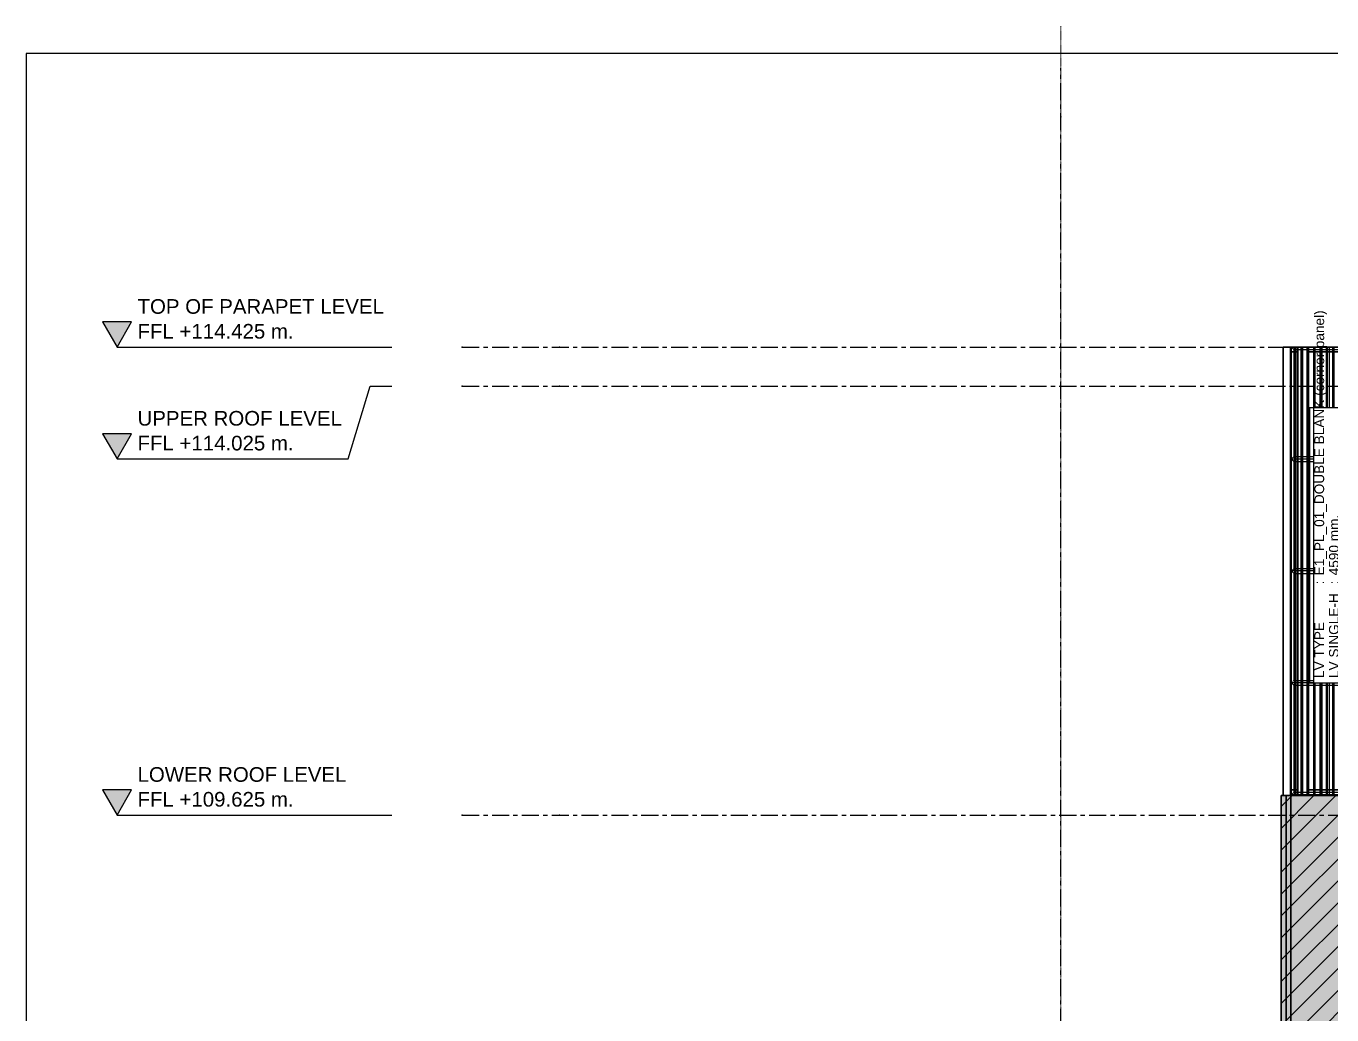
# Model space of a CAD drawing. Header units: millimetres. Extents: x -1379 to 1385823, y -4884429 to 548763.
# Drawn here: x 593796 to 607190, y -2337400 to -2327259 of the extents above; entities that cross this region are included whole.
import ezdxf
from ezdxf.enums import TextEntityAlignment as Align

# ---------------------------------------------------------------- set-up
doc = ezdxf.new("R2010")
doc.units = ezdxf.units.MM
doc.set_wipeout_variables(frame=1)
for name, pattern in [('CENTER', [50.8, 31.75, -6.35, 6.35, -6.35]), ('DPA_Grid _ Level 100', [10, 5.5, -1.6, 1.3, -1.6]), ('TA_GL_000.70000', [1.925, 0.7, -0.175, 0.175, -0.175, 0.7]), ('TA_HL_001.00000', [6.5, 3.55, -2.95])]:
    doc.linetypes.add(name, pattern=pattern)
for name, color, linetype in [('000 - 0_SYM_DWG_GRID-BUBBLE_MAIN_COLOR_6', 7, 'Continuous'), ('000 - 0_SYM_DWG_GRIDLINE_MAIN_COLOR_251', 7, 'Continuous'), ('000 - 0_SYM_DWG_LEVEL_MAIN_COLOR_2', 7, 'Continuous'), ('000 - 0_SYM_DWG_LEVEL_TEXT', 7, 'Continuous'), ('000 - 0_SYM_DWG_SLOPE-SYM_TEXT_COLOR_3', 7, 'Continuous'), ('000 - CONCRETE_COL_HATCH_', 7, 'Continuous'), ('000 - EXISTING_PRECAST_MAIN_COLOR_3', 7, 'Continuous'), ('000 - GRID', 7, 'CENTER'), ('010 - ASPG_EXTR_MAIN_COLOR_2', 7, 'Continuous'), ('010 - ASPG_EXTR_WIPEOUT_', 7, 'Continuous'), ('010 - ASPG_FRAMING_MAIN_COLOR_1', 7, 'Continuous'), ('010 - ASPG_FRAMING_SUB_COLOR_2', 7, 'Continuous')]:
    doc.layers.add(name, color=color, linetype=linetype)
for name, color, linetype, plot in [('000 - CONCRETE_EX_LOUVERS_DEF_SUB', 7, 'Continuous', False), ('000 - ESTIMATE_ASPG_MAIN_COLOR_6', 7, 'Continuous', False), ('000 - ESTIMATE_ASPG_TEXT_COLOR_1', 7, 'Continuous', False), ('000 - ESTIMATE_ASPG_WIPEOUT_', 7, 'Continuous', False)]:
    doc.layers.add(name, color=color, linetype=linetype, plot=plot)
doc.layers.add('A-GLAZ-CURT', color=7, linetype='Continuous', lineweight=35)
doc.layers.add('S-GRID', color=7, linetype='Continuous', lineweight=9)
doc.styles.add('_Arial', font='arial.ttf')
doc.styles.add('ARIAL', font='arial.ttf')
doc.styles.add('Arial_1', font='arial.ttf', dxfattribs={"height": 125})
doc.styles.add('TA', font='', dxfattribs={"height": 4.5})
doc.styles.get('TA').set_extended_font_data('Cordia New')

# ---------------------------------------------------------------- blocks, each defined once
blk = doc.blocks.new('DPA_CP_Entrance Louver Grill Vertical Z - Louver Grill Vertical Z-5244519-IV01 - ELEVATION 1')
at = {"layer": '000 - CONCRETE_EX_LOUVERS_DEF_SUB', "color": 7}
for p, q in [((-297000, 114425), (-296950, 114425)), ((-296950, 114425), (-297000, 114425)), ((-297000, 114425), (-297000, 109825)), ((-297000, 109825), (-297000, 114425)), ((-296950, 114425), (-297000, 114425)), ((-297000, 114425), (-296952, 114425)), ((-297000, 109825), (-297000, 114425)), ((-297000, 109825), (-297000, 114425)), ((-297000, 114375), (-297000, 114425)), ((-297000, 114425), (-297000, 114375)), ((-297000, 114425), (-295720, 114425)), ((-297000, 114425), (-295720, 114425)), ((-296952, 114425), (-296950, 114425)), ((-296952, 109825), (-296952, 114425)), ((-296952, 109825), (-296952, 114425)), ((-296950, 114425), (-296950, 109825)), ((-296950, 109825), (-296950, 114425)), ((-295770, 114425), (-295720, 114425)), ((-295720, 114425), (-295770, 114425)), ((-295770, 114425), (-295768, 114425)), ((-295720, 114425), (-295770, 114425)), ((-295770, 114425), (-295770, 109825)), ((-295770, 109825), (-295770, 114425)), ((-295768, 114425), (-295720, 114425)), ((-295768, 114425), (-295768, 109825)), ((-295768, 114425), (-295768, 109825)), ((-295720, 109825), (-295720, 114425)), ((-295720, 109825), (-295720, 114425)), ((-295720, 114425), (-295720, 109825)), ((-295720, 114425), (-295720, 109825)), ((-295720, 114375), (-295720, 114425)), ((-295720, 114425), (-295720, 114375)), ((-296950, 109885), (-296950, 114375)), ((-296950, 109885), (-296950, 114375)), ((-295770, 114375), (-296950, 114375)), ((-296950, 114375), (-295770, 114375)), ((-295770, 114375), (-296950, 114375)), ((-296950, 114375), (-295770, 114375)), ((-296950, 109885), (-296950, 114375)), ((-296950, 109885), (-296950, 114375)), ((-295770, 114375), (-295770, 109885)), ((-295770, 109885), (-295770, 114375)), ((-295770, 114375), (-295770, 109885)), ((-295770, 109885), (-295770, 114375)), ((-297000, 109825), (-297000, 109885)), ((-297000, 109885), (-297000, 109825)), ((-296950, 109885), (-295770, 109885)), ((-296950, 109885), (-295770, 109885)), ((-295770, 109885), (-296950, 109885)), ((-296950, 109885), (-295770, 109885)), ((-295720, 109825), (-295720, 109885)), ((-295720, 109885), (-295720, 109825)), ((-297000, 109825), (-296950, 109825)), ((-296950, 109825), (-297000, 109825)), ((-296952, 109825), (-297000, 109825)), ((-297000, 109825), (-296950, 109825)), ((-295720, 109825), (-297000, 109825)), ((-297000, 109825), (-295720, 109825)), ((-296950, 109825), (-296952, 109825)), ((-295770, 109825), (-295720, 109825)), ((-295720, 109825), (-295770, 109825)), ((-295770, 109825), (-295720, 109825)), ((-295768, 109825), (-295770, 109825)), ((-295720, 109825), (-295768, 109825))]:
    blk.add_line(p, q, dxfattribs=at)
blk = doc.blocks.new('GM_Louver Grill Vertical Z1 - Z Profile-4595833-IV01 - ELEVATION 1')
at = {"layer": '000 - CONCRETE_EX_LOUVERS_DEF_SUB', "color": 7, "lineweight": 9}
blk.add_line((-295895, 109825), (-295895, 114425), dxfattribs=at)
blk = doc.blocks.new('DPA_CP_Entrance Louver Grill Vertical Z - Louver Grill Vertical Z-V6-IV01 - ELEVATION 1')
at = {"layer": '000 - CONCRETE_EX_LOUVERS_DEF_SUB', "color": 7}
for p, q in [((-297125, 114425), (-297200, 114425)), ((-297200, 114425), (-297127, 114425)), ((-297200, 114425), (-297200, 109825)), ((-297200, 114425), (-297200, 109825)), ((-297127, 114425), (-297125, 114425)), ((-297125, 114425), (-297125, 109825)), ((-297125, 109825), (-297125, 114425)), ((-297050, 114425), (-297125, 114425)), ((-297125, 114425), (-297125, 114375)), ((-297050, 114425), (-297000, 114425)), ((-297000, 114425), (-297050, 114425)), ((-297050, 114425), (-297050, 109825)), ((-297050, 109825), (-297050, 114425)), ((-297050, 114375), (-297050, 114425)), ((-297000, 109825), (-297000, 114425)), ((-297000, 109825), (-297000, 114425)), ((-297125, 114375), (-297050, 114375)), ((-297050, 109885), (-297125, 109885)), ((-297125, 109885), (-297125, 109825)), ((-297050, 109825), (-297050, 109885)), ((-297127, 109825), (-297200, 109825)), ((-297200, 109825), (-297125, 109825)), ((-297125, 109825), (-297127, 109825)), ((-297125, 109825), (-297050, 109825)), ((-297050, 109825), (-297000, 109825)), ((-297000, 109825), (-297050, 109825))]:
    blk.add_line(p, q, dxfattribs=at)
blk = doc.blocks.new('GM_Louver Grill Vertical Z1 - Z Profile-V7-IV01 - ELEVATION 1')
at = {"layer": '000 - CONCRETE_EX_LOUVERS_DEF_SUB', "color": 7, "lineweight": 9}
for p, q in [((-297198, 114425), (-297200, 114425)), ((-297200, 114425), (-297127, 114425)), ((-297200, 109825), (-297200, 114425)), ((-297200, 109825), (-297200, 114425)), ((-297200, 109825), (-297200, 114425)), ((-297125, 114425), (-297198, 114425)), ((-297127, 114425), (-297125, 114425)), ((-297125, 114425), (-297125, 109825)), ((-297125, 109825), (-297125, 114425)), ((-297127, 109825), (-297200, 109825)), ((-297200, 109825), (-297198, 109825)), ((-297198, 109825), (-297125, 109825)), ((-297125, 109825), (-297127, 109825))]:
    blk.add_line(p, q, dxfattribs=at)
blk = doc.blocks.new('DPA_CP_Entrance Louver Grill Vertical Z - Louver Grill Vertical Z-V8-IV01 - ELEVATION 1')
at = {"layer": '000 - CONCRETE_EX_LOUVERS_DEF_SUB', "color": 7}
for p, q in [((-297125, 114425), (-297200, 114425)), ((-297200, 114425), (-297127, 114425)), ((-297200, 114425), (-297200, 109825)), ((-297200, 114425), (-297200, 109825)), ((-297127, 114425), (-297200, 114425)), ((-297200, 114425), (-297125, 114425)), ((-297200, 109825), (-297200, 114425)), ((-297200, 109825), (-297200, 114425)), ((-297127, 114425), (-297125, 114425)), ((-297125, 114425), (-297127, 114425)), ((-297125, 114425), (-297125, 109825)), ((-297125, 109825), (-297125, 114425)), ((-297125, 114425), (-297125, 109825)), ((-297125, 109825), (-297125, 114425)), ((-297050, 114425), (-297125, 114425)), ((-297125, 114425), (-297125, 114375)), ((-297125, 114375), (-297125, 114425)), ((-297125, 114425), (-297050, 114425)), ((-297050, 114425), (-297000, 114425)), ((-297000, 114425), (-297050, 114425)), ((-297050, 114425), (-297000, 114425)), ((-297000, 114425), (-297050, 114425)), ((-297050, 114425), (-297050, 109825)), ((-297050, 109825), (-297050, 114425)), ((-297050, 114425), (-297050, 109825)), ((-297050, 109825), (-297050, 114425)), ((-297050, 114375), (-297050, 114425)), ((-297050, 114425), (-297050, 114375)), ((-297000, 109825), (-297000, 114425)), ((-297000, 109825), (-297000, 114425)), ((-297000, 109825), (-297000, 114425)), ((-297000, 109825), (-297000, 114425)), ((-297125, 114375), (-297050, 114375)), ((-297050, 114375), (-297125, 114375)), ((-297050, 109885), (-297125, 109885)), ((-297125, 109885), (-297125, 109825)), ((-297125, 109825), (-297125, 109885)), ((-297125, 109885), (-297050, 109885)), ((-297050, 109825), (-297050, 109885)), ((-297050, 109885), (-297050, 109825)), ((-297127, 109825), (-297200, 109825)), ((-297200, 109825), (-297125, 109825)), ((-297125, 109825), (-297200, 109825)), ((-297200, 109825), (-297127, 109825)), ((-297125, 109825), (-297127, 109825)), ((-297127, 109825), (-297125, 109825)), ((-297125, 109825), (-297050, 109825)), ((-297050, 109825), (-297125, 109825)), ((-297050, 109825), (-297000, 109825)), ((-297000, 109825), (-297050, 109825)), ((-297050, 109825), (-297000, 109825)), ((-297000, 109825), (-297050, 109825))]:
    blk.add_line(p, q, dxfattribs=at)
blk = doc.blocks.new('DPA_CP_Entrance Louver Grill Vertical Z - Louver Grill Vertical Z-5246638-IV01 - ELEVATION 1')
at = {"layer": '000 - CONCRETE_EX_LOUVERS_DEF_SUB', "color": 7}
for p, q in [((-297125, 114425), (-297200, 114425)), ((-297200, 114425), (-297127, 114425)), ((-297200, 114425), (-297200, 109825)), ((-297200, 114425), (-297200, 109825)), ((-297127, 114425), (-297200, 114425)), ((-297200, 114425), (-297125, 114425)), ((-297200, 109825), (-297200, 114425)), ((-297200, 109825), (-297200, 114425)), ((-297127, 114425), (-297125, 114425)), ((-297127, 114425), (-297127, 109825)), ((-297127, 114425), (-297127, 109825)), ((-297125, 114425), (-297127, 114425)), ((-297125, 114425), (-297125, 109825)), ((-297125, 109825), (-297125, 114425)), ((-297125, 114425), (-297125, 109825)), ((-297125, 109825), (-297125, 114425)), ((-297050, 114425), (-297125, 114425)), ((-297125, 114425), (-297125, 114375)), ((-297125, 114375), (-297125, 114425)), ((-297125, 114425), (-297050, 114425)), ((-297050, 114425), (-297000, 114425)), ((-297000, 114425), (-297050, 114425)), ((-297050, 114425), (-297000, 114425)), ((-297000, 114425), (-297050, 114425)), ((-297050, 114425), (-297050, 109825)), ((-297050, 109825), (-297050, 114425)), ((-297050, 114425), (-297050, 109825)), ((-297050, 109825), (-297050, 114425)), ((-297050, 114375), (-297050, 114425)), ((-297050, 114425), (-297050, 114375)), ((-297000, 109825), (-297000, 114425)), ((-297000, 109825), (-297000, 114425)), ((-297000, 109825), (-297000, 114425)), ((-297000, 109825), (-297000, 114425)), ((-297125, 114375), (-297050, 114375)), ((-297050, 114375), (-297125, 114375)), ((-297050, 109885), (-297125, 109885)), ((-297125, 109885), (-297125, 109825)), ((-297125, 109825), (-297125, 109885)), ((-297125, 109885), (-297050, 109885)), ((-297050, 109825), (-297050, 109885)), ((-297050, 109885), (-297050, 109825)), ((-297127, 109825), (-297200, 109825)), ((-297200, 109825), (-297125, 109825)), ((-297125, 109825), (-297200, 109825)), ((-297200, 109825), (-297127, 109825)), ((-297125, 109825), (-297127, 109825)), ((-297127, 109825), (-297125, 109825)), ((-297125, 109825), (-297050, 109825)), ((-297050, 109825), (-297125, 109825)), ((-297050, 109825), (-297000, 109825)), ((-297000, 109825), (-297050, 109825)), ((-297050, 109825), (-297000, 109825)), ((-297000, 109825), (-297050, 109825))]:
    blk.add_line(p, q, dxfattribs=at)
blk = doc.blocks.new('GM_Louver Grill Vertical Z1 - Z Profile-V11-IV01 - ELEVATION 1')
at = {"layer": '000 - CONCRETE_EX_LOUVERS_DEF_SUB', "color": 7, "lineweight": 9}
for p, q in [((-297198, 114425), (-297200, 114425)), ((-297200, 114425), (-297127, 114425)), ((-297200, 109825), (-297200, 114425)), ((-297200, 109825), (-297200, 114425)), ((-297200, 109825), (-297200, 114425)), ((-297125, 114425), (-297198, 114425)), ((-297127, 114425), (-297125, 114425)), ((-297127, 114425), (-297127, 109825)), ((-297127, 109825), (-297127, 114425)), ((-297125, 114425), (-297125, 109825)), ((-297125, 109825), (-297125, 114425)), ((-297127, 109825), (-297200, 109825)), ((-297200, 109825), (-297198, 109825)), ((-297198, 109825), (-297125, 109825)), ((-297125, 109825), (-297127, 109825))]:
    blk.add_line(p, q, dxfattribs=at)
blk = doc.blocks.new('DPA_Curved type A 1 - Curved Type A-5844855-IV01 - ELEVATION 1')
at = {"layer": 'A-GLAZ-CURT', "color": 7}
for p, q in [((-297170, 109825), (-297220, 109825)), ((-297220, 109825), (-297220, 109825)), ((-297220, 109825), (-297170, 109825)), ((-297220, 106775), (-297220, 109825)), ((-297220, 106775), (-297220, 109825)), ((-297170, 109825), (-297020, 109825)), ((-297020, 109825), (-297170, 109825)), ((-297170, 106775), (-297220, 106775)), ((-297220, 106775), (-297220, 106775)), ((-297220, 106775), (-297170, 106775)), ((-297170, 106775), (-297020, 106775)), ((-297020, 106775), (-297170, 106775))]:
    blk.add_line(p, q, dxfattribs=at)
blk = doc.blocks.new('DPA_Curved type C_Left 1 - Curved Type C_Left-5844856-IV01 - ELEVATION 1')
at = {"layer": 'A-GLAZ-CURT', "color": 7}
for p, q in [((-297170, 109825), (-297220, 109825)), ((-297220, 109825), (-297220, 109825)), ((-297220, 109825), (-297220, 109825)), ((-297220, 109825), (-297170, 109825)), ((-297220, 109825), (-297220, 106775)), ((-297220, 106775), (-297220, 109825)), ((-297220, 106775), (-297220, 109825)), ((-297020, 109825), (-297170, 109825)), ((-297170, 109825), (-297020, 109825)), ((-297170, 106775), (-297220, 106775)), ((-297220, 106775), (-297220, 106775)), ((-297220, 106775), (-297220, 106775)), ((-297220, 106775), (-297170, 106775)), ((-297020, 106775), (-297170, 106775)), ((-297170, 106775), (-297020, 106775))]:
    blk.add_line(p, q, dxfattribs=at)
blk = doc.blocks.new('DPA_Curved type B 1 - Curved Type B-5844854-IV01 - ELEVATION 1')
at = {"layer": 'A-GLAZ-CURT', "color": 7}
for p, q in [((-297170, 109825), (-297220, 109825)), ((-297220, 109825), (-297220, 109825)), ((-297220, 109825), (-297220, 109825)), ((-297220, 109825), (-297170, 109825)), ((-297220, 106775), (-297220, 109825)), ((-297220, 106775), (-297220, 109825)), ((-297220, 106775), (-297220, 109825)), ((-297020, 109825), (-297170, 109825)), ((-297170, 109825), (-297020, 109825)), ((-297170, 106775), (-297220, 106775)), ((-297220, 106775), (-297220, 106775)), ((-297220, 106775), (-297220, 106775)), ((-297220, 106775), (-297170, 106775)), ((-297020, 106775), (-297170, 106775)), ((-297170, 106775), (-297020, 106775))]:
    blk.add_line(p, q, dxfattribs=at)
blk = doc.blocks.new('DPA_Curved type A 1 - Curved Type A-V13-IV01 - ELEVATION 1')
at = {"layer": 'A-GLAZ-CURT', "color": 7}
for p, q in [((-297188, 109825), (-297220, 109825)), ((-297220, 109825), (-297170, 109825)), ((-297220, 106775), (-297220, 109825)), ((-297170, 109825), (-297020, 109825)), ((-297170, 106775), (-297220, 106775)), ((-297220, 106775), (-297188, 106775)), ((-297020, 106775), (-297170, 106775))]:
    blk.add_line(p, q, dxfattribs=at)
blk = doc.blocks.new('DPA_Curved type B 1 - Curved Type B-5845332-IV01 - ELEVATION 1')
at = {"layer": 'A-GLAZ-CURT', "color": 7}
for p, q in [((-297170, 109825), (-297220, 109825)), ((-297220, 109825), (-297166, 109825)), ((-297166, 109825), (-297220, 109825)), ((-297220, 109825), (-297170, 109825)), ((-297220, 106775), (-297220, 109825)), ((-297220, 106775), (-297220, 109825)), ((-297157, 109825), (-297206, 109825)), ((-297206, 109825), (-297157, 109825)), ((-297020, 109825), (-297170, 109825)), ((-297170, 109825), (-297020, 109825)), ((-297170, 106775), (-297170, 109825)), ((-297170, 106775), (-297170, 109825)), ((-297165, 109825), (-297157, 109825)), ((-297157, 109825), (-297165, 109825)), ((-297170, 106775), (-297220, 106775)), ((-297220, 106775), (-297166, 106775)), ((-297166, 106775), (-297220, 106775)), ((-297220, 106775), (-297170, 106775)), ((-297157, 106775), (-297206, 106775)), ((-297206, 106775), (-297157, 106775)), ((-297020, 106775), (-297170, 106775)), ((-297170, 106775), (-297020, 106775)), ((-297165, 106775), (-297157, 106775)), ((-297157, 106775), (-297165, 106775))]:
    blk.add_line(p, q, dxfattribs=at)
blk = doc.blocks.new('DPA_Curved type A 1 - Curved Type A-5847730-IV01 - ELEVATION 1')
at = {"layer": 'A-GLAZ-CURT', "color": 7}
for p, q in [((-295720, 109825), (-297170, 109825)), ((-297170, 109825), (-297120, 109825)), ((-297170, 106775), (-297170, 109825)), ((-297170, 106775), (-297170, 109825)), ((-297120, 109825), (-295770, 109825)), ((-297120, 106775), (-297120, 109825)), ((-297120, 106775), (-297120, 109825)), ((-295770, 109825), (-295720, 109825)), ((-295770, 106775), (-295770, 109825)), ((-295770, 106775), (-295770, 109825)), ((-295720, 109825), (-295720, 106775)), ((-295720, 106775), (-295720, 109825)), ((-297120, 106775), (-297170, 106775)), ((-297170, 106775), (-295720, 106775)), ((-295770, 106775), (-297120, 106775)), ((-295720, 106775), (-295770, 106775))]:
    blk.add_line(p, q, dxfattribs=at)
blk = doc.blocks.new('C-1-IV01_REV00_20260605-15350_ELEVATION_1_EX')
at = {"layer": '000 - CONCRETE_EX_LOUVERS_DEF_SUB', "color": 7, "lineweight": 9}
for p, q in [((-16445, 113925), (-16445, 114225)), ((-16445, 113725), (-16445, 113925)), ((-16445, 109825), (-16445, 109925)), ((-16445, 109925), (-16445, 109825))]:
    blk.add_line(p, q, dxfattribs=at)
at = {"layer": 'S-GRID', "color": 7, "linetype": 'DPA_Grid _ Level 100'}
blk.add_line((-18925, 99611), (-18925, 117717), dxfattribs=at)
at = {"layer": '000 - CONCRETE_EX_LOUVERS_DEF_SUB', "color": 7}
for name, p in [('DPA_CP_Entrance Louver Grill Vertical Z - Louver Grill Vertical Z-V6-IV01 - ELEVATION 1', (280555, 0)), ('GM_Louver Grill Vertical Z1 - Z Profile-V7-IV01 - ELEVATION 1', (280555, 0)), ('DPA_CP_Entrance Louver Grill Vertical Z - Louver Grill Vertical Z-V8-IV01 - ELEVATION 1', (280555, 0)), ('DPA_CP_Entrance Louver Grill Vertical Z - Louver Grill Vertical Z-V8-IV01 - ELEVATION 1', (280555, 0)), ('GM_Louver Grill Vertical Z1 - Z Profile-V7-IV01 - ELEVATION 1', (280555, 0)), ('GM_Louver Grill Vertical Z1 - Z Profile-V7-IV01 - ELEVATION 1', (280555, 0)), ('GM_Louver Grill Vertical Z1 - Z Profile-V7-IV01 - ELEVATION 1', (280555, 0)), ('GM_Louver Grill Vertical Z1 - Z Profile-V7-IV01 - ELEVATION 1', (280555, 0)), ('GM_Louver Grill Vertical Z1 - Z Profile-V7-IV01 - ELEVATION 1', (280555, 0)), ('GM_Louver Grill Vertical Z1 - Z Profile-V7-IV01 - ELEVATION 1', (280555, 0)), ('GM_Louver Grill Vertical Z1 - Z Profile-V7-IV01 - ELEVATION 1', (280555, 0)), ('GM_Louver Grill Vertical Z1 - Z Profile-V7-IV01 - ELEVATION 1', (280555, 0)), ('GM_Louver Grill Vertical Z1 - Z Profile-V7-IV01 - ELEVATION 1', (280555, 0)), ('GM_Louver Grill Vertical Z1 - Z Profile-V7-IV01 - ELEVATION 1', (280555, 0)), ('GM_Louver Grill Vertical Z1 - Z Profile-V7-IV01 - ELEVATION 1', (280555, 0)), ('GM_Louver Grill Vertical Z1 - Z Profile-V7-IV01 - ELEVATION 1', (280555, 0)), ('GM_Louver Grill Vertical Z1 - Z Profile-V7-IV01 - ELEVATION 1', (280555, 0)), ('GM_Louver Grill Vertical Z1 - Z Profile-V7-IV01 - ELEVATION 1', (280555, 0)), ('GM_Louver Grill Vertical Z1 - Z Profile-V7-IV01 - ELEVATION 1', (280555, 0)), ('GM_Louver Grill Vertical Z1 - Z Profile-V7-IV01 - ELEVATION 1', (280555, 0)), ('GM_Louver Grill Vertical Z1 - Z Profile-V7-IV01 - ELEVATION 1', (280555, 0)), ('GM_Louver Grill Vertical Z1 - Z Profile-V7-IV01 - ELEVATION 1', (280555, 0)), ('GM_Louver Grill Vertical Z1 - Z Profile-V7-IV01 - ELEVATION 1', (280555, 0)), ('DPA_CP_Entrance Louver Grill Vertical Z - Louver Grill Vertical Z-V8-IV01 - ELEVATION 1', (280555, 0)), ('GM_Louver Grill Vertical Z1 - Z Profile-V7-IV01 - ELEVATION 1', (280555, 0)), ('GM_Louver Grill Vertical Z1 - Z Profile-V7-IV01 - ELEVATION 1', (280555, 0)), ('GM_Louver Grill Vertical Z1 - Z Profile-V7-IV01 - ELEVATION 1', (280555, 0)), ('GM_Louver Grill Vertical Z1 - Z Profile-V7-IV01 - ELEVATION 1', (280555, 0)), ('GM_Louver Grill Vertical Z1 - Z Profile-V7-IV01 - ELEVATION 1', (280555, 0)), ('GM_Louver Grill Vertical Z1 - Z Profile-V7-IV01 - ELEVATION 1', (280555, 0)), ('GM_Louver Grill Vertical Z1 - Z Profile-V7-IV01 - ELEVATION 1', (280555, 0)), ('GM_Louver Grill Vertical Z1 - Z Profile-V7-IV01 - ELEVATION 1', (280555, 0)), ('GM_Louver Grill Vertical Z1 - Z Profile-V7-IV01 - ELEVATION 1', (280555, 0)), ('GM_Louver Grill Vertical Z1 - Z Profile-V7-IV01 - ELEVATION 1', (280555, 0)), ('GM_Louver Grill Vertical Z1 - Z Profile-V7-IV01 - ELEVATION 1', (280555, 0)), ('GM_Louver Grill Vertical Z1 - Z Profile-V7-IV01 - ELEVATION 1', (280555, 0)), ('GM_Louver Grill Vertical Z1 - Z Profile-V7-IV01 - ELEVATION 1', (280555, 0)), ('GM_Louver Grill Vertical Z1 - Z Profile-V7-IV01 - ELEVATION 1', (280555, 0)), ('GM_Louver Grill Vertical Z1 - Z Profile-V7-IV01 - ELEVATION 1', (280555, 0)), ('GM_Louver Grill Vertical Z1 - Z Profile-V7-IV01 - ELEVATION 1', (280555, 0)), ('GM_Louver Grill Vertical Z1 - Z Profile-V7-IV01 - ELEVATION 1', (280555, 0)), ('GM_Louver Grill Vertical Z1 - Z Profile-V7-IV01 - ELEVATION 1', (280555, 0)), ('GM_Louver Grill Vertical Z1 - Z Profile-V7-IV01 - ELEVATION 1', (280555, 0)), ('GM_Louver Grill Vertical Z1 - Z Profile-V7-IV01 - ELEVATION 1', (280555, 0)), ('GM_Louver Grill Vertical Z1 - Z Profile-V7-IV01 - ELEVATION 1', (280555, 0)), ('GM_Louver Grill Vertical Z1 - Z Profile-V7-IV01 - ELEVATION 1', (280555, 0)), ('DPA_CP_Entrance Louver Grill Vertical Z - Louver Grill Vertical Z-V8-IV01 - ELEVATION 1', (280555, 0)), ('GM_Louver Grill Vertical Z1 - Z Profile-V7-IV01 - ELEVATION 1', (280555, 0)), ('GM_Louver Grill Vertical Z1 - Z Profile-V7-IV01 - ELEVATION 1', (280555, 0)), ('GM_Louver Grill Vertical Z1 - Z Profile-V7-IV01 - ELEVATION 1', (280555, 0)), ('GM_Louver Grill Vertical Z1 - Z Profile-V7-IV01 - ELEVATION 1', (280555, 0)), ('GM_Louver Grill Vertical Z1 - Z Profile-V7-IV01 - ELEVATION 1', (280555, 0)), ('GM_Louver Grill Vertical Z1 - Z Profile-V7-IV01 - ELEVATION 1', (280555, 0)), ('GM_Louver Grill Vertical Z1 - Z Profile-V7-IV01 - ELEVATION 1', (280555, 0)), ('GM_Louver Grill Vertical Z1 - Z Profile-V7-IV01 - ELEVATION 1', (280555, 0)), ('GM_Louver Grill Vertical Z1 - Z Profile-V7-IV01 - ELEVATION 1', (280555, 0)), ('GM_Louver Grill Vertical Z1 - Z Profile-V7-IV01 - ELEVATION 1', (280555, 0)), ('GM_Louver Grill Vertical Z1 - Z Profile-V7-IV01 - ELEVATION 1', (280555, 0)), ('GM_Louver Grill Vertical Z1 - Z Profile-V7-IV01 - ELEVATION 1', (280555, 0)), ('GM_Louver Grill Vertical Z1 - Z Profile-V7-IV01 - ELEVATION 1', (280555, 0)), ('GM_Louver Grill Vertical Z1 - Z Profile-V7-IV01 - ELEVATION 1', (280555, 0)), ('GM_Louver Grill Vertical Z1 - Z Profile-V7-IV01 - ELEVATION 1', (280555, 0)), ('GM_Louver Grill Vertical Z1 - Z Profile-V7-IV01 - ELEVATION 1', (280555, 0)), ('GM_Louver Grill Vertical Z1 - Z Profile-V7-IV01 - ELEVATION 1', (280555, 0)), ('GM_Louver Grill Vertical Z1 - Z Profile-V7-IV01 - ELEVATION 1', (280555, 0)), ('GM_Louver Grill Vertical Z1 - Z Profile-V7-IV01 - ELEVATION 1', (280555, 0)), ('GM_Louver Grill Vertical Z1 - Z Profile-V7-IV01 - ELEVATION 1', (280555, 0)), ('GM_Louver Grill Vertical Z1 - Z Profile-V7-IV01 - ELEVATION 1', (280555, 0)), ('GM_Louver Grill Vertical Z1 - Z Profile-V7-IV01 - ELEVATION 1', (280555, 0)), ('GM_Louver Grill Vertical Z1 - Z Profile-V7-IV01 - ELEVATION 1', (280555, 0)), ('GM_Louver Grill Vertical Z1 - Z Profile-V7-IV01 - ELEVATION 1', (280555, 0)), ('GM_Louver Grill Vertical Z1 - Z Profile-V7-IV01 - ELEVATION 1', (280555, 0)), ('GM_Louver Grill Vertical Z1 - Z Profile-V7-IV01 - ELEVATION 1', (280555, 0)), ('GM_Louver Grill Vertical Z1 - Z Profile-V7-IV01 - ELEVATION 1', (280555, 0)), ('GM_Louver Grill Vertical Z1 - Z Profile-V7-IV01 - ELEVATION 1', (280555, 0)), ('GM_Louver Grill Vertical Z1 - Z Profile-V7-IV01 - ELEVATION 1', (280555, 0)), ('GM_Louver Grill Vertical Z1 - Z Profile-V7-IV01 - ELEVATION 1', (280555, 0)), ('GM_Louver Grill Vertical Z1 - Z Profile-V7-IV01 - ELEVATION 1', (280555, 0)), ('GM_Louver Grill Vertical Z1 - Z Profile-V7-IV01 - ELEVATION 1', (280555, 0)), ('GM_Louver Grill Vertical Z1 - Z Profile-V7-IV01 - ELEVATION 1', (280555, 0)), ('GM_Louver Grill Vertical Z1 - Z Profile-V7-IV01 - ELEVATION 1', (280555, 0)), ('GM_Louver Grill Vertical Z1 - Z Profile-V7-IV01 - ELEVATION 1', (280555, 0)), ('GM_Louver Grill Vertical Z1 - Z Profile-V7-IV01 - ELEVATION 1', (280555, 0)), ('GM_Louver Grill Vertical Z1 - Z Profile-V7-IV01 - ELEVATION 1', (280555, 0)), ('GM_Louver Grill Vertical Z1 - Z Profile-V7-IV01 - ELEVATION 1', (280555, 0)), ('DPA_CP_Entrance Louver Grill Vertical Z - Louver Grill Vertical Z-5246638-IV01 - ELEVATION 1', (280555, 0)), ('GM_Louver Grill Vertical Z1 - Z Profile-V11-IV01 - ELEVATION 1', (280555, 0)), ('GM_Louver Grill Vertical Z1 - Z Profile-V11-IV01 - ELEVATION 1', (280555, 0)), ('GM_Louver Grill Vertical Z1 - Z Profile-V11-IV01 - ELEVATION 1', (280555, 0)), ('DPA_CP_Entrance Louver Grill Vertical Z - Louver Grill Vertical Z-5244519-IV01 - ELEVATION 1', (280555, 0)), ('GM_Louver Grill Vertical Z1 - Z Profile-4595833-IV01 - ELEVATION 1', (279500, 0)), ('GM_Louver Grill Vertical Z1 - Z Profile-4595833-IV01 - ELEVATION 1', (279575, 0)), ('GM_Louver Grill Vertical Z1 - Z Profile-4595833-IV01 - ELEVATION 1', (279651, 0)), ('GM_Louver Grill Vertical Z1 - Z Profile-4595833-IV01 - ELEVATION 1', (279726, 0))]:
    blk.add_blockref(name, p, dxfattribs=at)
at = {"layer": 'A-GLAZ-CURT', "color": 7}
for name in ['DPA_Curved type A 1 - Curved Type A-5844855-IV01 - ELEVATION 1', 'DPA_Curved type C_Left 1 - Curved Type C_Left-5844856-IV01 - ELEVATION 1', 'DPA_Curved type B 1 - Curved Type B-5844854-IV01 - ELEVATION 1', 'DPA_Curved type A 1 - Curved Type A-V13-IV01 - ELEVATION 1', 'DPA_Curved type B 1 - Curved Type B-5845332-IV01 - ELEVATION 1', 'DPA_Curved type A 1 - Curved Type A-5847730-IV01 - ELEVATION 1']:
    blk.add_blockref(name, (280555, 0), dxfattribs=at)
blk = doc.blocks.new('*U1750')
at = {"color": 7}
blk.add_wipeout([(50, 0), (1397, 0), (1397, 4590), (50, 4590)], dxfattribs=at).dxf.layer = '010 - ASPG_EXTR_WIPEOUT_'
at = {"layer": '010 - ASPG_EXTR_MAIN_COLOR_2', "color": 7}
for points in [[(179, 0), (189, 0), (189, 4590), (179, 4590)], [(244, 0), (254, 0), (254, 4590), (244, 4590)], [(309, 0), (319, 0), (319, 4590), (309, 4590)], [(374, 0), (384, 0), (384, 4590), (374, 4590)], [(439, 0), (449, 0), (449, 4590), (439, 4590)], [(504, 0), (514, 0), (514, 4590), (504, 4590)], [(569, 0), (579, 0), (579, 4590), (569, 4590)], [(634, 0), (644, 0), (644, 4590), (634, 4590)], [(699, 0), (709, 0), (709, 4590), (699, 4590)], [(764, 0), (774, 0), (774, 4590), (764, 4590)], [(829, 0), (839, 0), (839, 4590), (829, 4590)], [(894, 0), (904, 0), (904, 4590), (894, 4590)], [(959, 0), (969, 0), (969, 4590), (959, 4590)], [(1024, 0), (1034, 0), (1034, 4590), (1024, 4590)], [(1089, 0), (1099, 0), (1099, 4590), (1089, 4590)], [(1154, 0), (1164, 0), (1164, 4590), (1154, 4590)], [(1219, 0), (1229, 0), (1229, 4590), (1219, 4590)], [(1284, 0), (1294, 0), (1294, 4590), (1284, 4590)], [(1349, 0), (1359, 0), (1359, 4590), (1349, 4590)]]:
    blk.add_lwpolyline(points, close=True, dxfattribs=at)
at = {"layer": '010 - ASPG_FRAMING_SUB_COLOR_2', "color": 7}
blk.add_lwpolyline([(50, 0), (1397, 0), (1397, 4590), (50, 4590)], close=True, dxfattribs=at)
at = {"color": 7}
blk.add_wipeout([(-50, 0), (50, 0), (50, 4590), (-50, 4590)], dxfattribs=at).dxf.layer = '010 - ASPG_EXTR_WIPEOUT_'
at = {"layer": '010 - ASPG_EXTR_MAIN_COLOR_2', "color": 7}
for points in [[(49, 0), (59, 0), (59, 4590), (49, 4590)], [(114, 0), (124, 0), (124, 4590), (114, 4590)]]:
    blk.add_lwpolyline(points, close=True, dxfattribs=at)
at = {"layer": '010 - ASPG_FRAMING_MAIN_COLOR_1', "color": 7}
for points in [[(-50, 0), (-40, 0), (-40, 4590), (-50, 4590)], [(40, 0), (50, 0), (50, 4590), (40, 4590)]]:
    blk.add_lwpolyline(points, close=True, dxfattribs=at)
at = {"layer": '010 - ASPG_FRAMING_SUB_COLOR_2', "color": 7}
blk.add_lwpolyline([(-50, 0), (50, 0), (50, 4590), (-50, 4590)], close=True, dxfattribs=at)
blk = doc.blocks.new('*U1763')
at = {"layer": '010 - ASPG_FRAMING_MAIN_COLOR_1', "color": 7, "linetype": 'ByBlock'}
for points in [[(0, 0), (0, 1337), (25, 1307), (25, 30), (0, 0)], [(1148, 1337), (0, 1337), (25, 1307), (1122, 1307)], [(1148, 0), (1148, 1337), (1122, 1307), (1122, 30), (1148, 0)], [(25, 30), (1122, 30), (1148, 0), (0, 0), (25, 30)]]:
    blk.add_lwpolyline(points, close=True, dxfattribs=at)
blk = doc.blocks.new('*U1921')
at = {"layer": '000 - 0_SYM_DWG_LEVEL_MAIN_COLOR_2'}
blk.add_hatch(color=7, dxfattribs=at).paths.add_polyline_path([(-67.81, 5.18), (-70.8, 0), (-73.79, 5.18)])
at = {"color": 7}
blk.add_point((0, 0), dxfattribs=at)
at = {"layer": '000 - 0_SYM_DWG_GRIDLINE_MAIN_COLOR_251', "color": 7}
blk.add_lwpolyline([(-70.8, 0), (-23.4, 0), (-18.9, 0), (-14.4, 0)], dxfattribs=at)
at = {"layer": '000 - 0_SYM_DWG_LEVEL_MAIN_COLOR_2', "color": 7, "lineweight": 25}
for p, q in [((-67.81, 5.18), (-73.79, 5.18)), ((-73.79, 5.18), (-70.8, 0)), ((-70.8, 0), (-67.81, 5.18))]:
    blk.add_line(p, q, dxfattribs=at)
at = {"layer": '000 - 0_SYM_DWG_LEVEL_TEXT', "color": 7, "style": 'Arial_1'}
for tag, p in [('LV_NAME_1', (-66.58, 11.92)), ('LV_NAME_2', (-66.59, 6.83)), ('LV_NAME_3', (-66.6, 1.74))]:
    blk.add_attdef(tag, p, '', height=3, dxfattribs=at)
blk = doc.blocks.new('*U1816')
at = {"layer": '000 - 0_SYM_DWG_LEVEL_MAIN_COLOR_2'}
blk.add_hatch(color=7, dxfattribs=at).paths.add_polyline_path([(-67.81, -9.77), (-70.8, -14.95), (-73.79, -9.77)])
at = {"color": 7}
blk.add_point((0, 0), dxfattribs=at)
at = {"layer": '000 - 0_SYM_DWG_GRIDLINE_MAIN_COLOR_251', "color": 7}
blk.add_lwpolyline([(-70.8, -14.95), (-23.4, -14.95), (-18.9, 0), (-14.4, 0)], dxfattribs=at)
at = {"layer": '000 - 0_SYM_DWG_LEVEL_MAIN_COLOR_2', "color": 7, "lineweight": 25}
for p, q in [((-67.81, -9.77), (-73.79, -9.77)), ((-73.79, -9.77), (-70.8, -14.95)), ((-70.8, -14.95), (-67.81, -9.77))]:
    blk.add_line(p, q, dxfattribs=at)
at = {"layer": '000 - 0_SYM_DWG_LEVEL_TEXT', "color": 7, "style": 'Arial_1'}
for tag, p in [('LV_NAME_1', (-66.58, -3.02)), ('LV_NAME_2', (-66.59, -8.11)), ('LV_NAME_3', (-66.6, -13.2))]:
    blk.add_attdef(tag, p, '', height=3, dxfattribs=at)
blk = doc.blocks.new('*U1817')
at = {"layer": '000 - 0_SYM_DWG_LEVEL_MAIN_COLOR_2'}
blk.add_hatch(color=7, dxfattribs=at).paths.add_polyline_path([(-67.81, 5.18), (-70.8, 0), (-73.79, 5.18)])
at = {"color": 7}
blk.add_point((0, 0), dxfattribs=at)
at = {"layer": '000 - 0_SYM_DWG_GRIDLINE_MAIN_COLOR_251', "color": 7}
blk.add_lwpolyline([(-70.8, 0), (-23.4, 0), (-18.9, 0), (-14.4, 0)], dxfattribs=at)
at = {"layer": '000 - 0_SYM_DWG_LEVEL_MAIN_COLOR_2', "color": 7, "lineweight": 25}
for p, q in [((-67.81, 5.18), (-73.79, 5.18)), ((-73.79, 5.18), (-70.8, 0)), ((-70.8, 0), (-67.81, 5.18))]:
    blk.add_line(p, q, dxfattribs=at)
at = {"layer": '000 - 0_SYM_DWG_LEVEL_TEXT', "color": 7, "style": 'Arial_1'}
for tag, p in [('LV_NAME_1', (-66.58, 11.92)), ('LV_NAME_2', (-66.59, 6.83)), ('LV_NAME_3', (-66.6, 1.74))]:
    blk.add_attdef(tag, p, '', height=3, dxfattribs=at)
blk = doc.blocks.new('*U2273')
at = {"layer": '000 - 0_SYM_DWG_GRID-BUBBLE_MAIN_COLOR_6', "color": 7}
blk.add_line((20.6, 0), (15.6, 0), dxfattribs=at)
blk.add_circle((25.6, 0), 5, dxfattribs=at)
at = {"layer": '000 - 0_SYM_DWG_GRIDLINE_MAIN_COLOR_251', "color": 7, "linetype": 'ByBlock', "ltscale": 5}
blk.add_line((10, 0), (-345.74, 0), dxfattribs=at)
at = {"layer": '000 - 0_SYM_DWG_GRIDLINE_MAIN_COLOR_251', "color": 7}
for p in [(-335.74, 0), (0, 0)]:
    blk.add_point(p, dxfattribs=at)
at = {"color": 7, "style": 'TA', "flags": 1}
blk.add_attdef('LOCATION', (6, -6), '', height=4.5, rotation=270, dxfattribs=at)
at = {"layer": '000 - 0_SYM_DWG_SLOPE-SYM_TEXT_COLOR_3', "color": 7, "style": 'ARIAL'}
blk.add_attdef('GRID-HEAD', text='', height=4, rotation=90, dxfattribs=at).set_placement((25.6, 0), align=Align.MIDDLE_CENTER)
blk = doc.blocks.new('*U1841')
at = {"layer": '000 - 0_SYM_DWG_GRIDLINE_MAIN_COLOR_251', "color": 7, "linetype": 'ByBlock', "ltscale": 5}
blk.add_line((20, 0), (-470.6, 0), dxfattribs=at)
at = {"layer": '000 - 0_SYM_DWG_GRIDLINE_MAIN_COLOR_251', "color": 7}
blk.add_point((0, 0), dxfattribs=at)
at = {"color": 7, "style": 'TA', "flags": 1}
blk.add_attdef('LOCATION', (6, -6), '', height=4.5, rotation=270, dxfattribs=at)
blk = doc.blocks.new('C-1-IV01_REV00_20260614-171447_ELEVATION_1_DIMS')
at = {"color": 7, "xscale": 50, "yscale": 50, "zscale": 50}
for name, p, values in [('*U1817', (-25066, 114425), {'LV_NAME_2': 'TOP OF PARAPET LEVEL', 'LV_NAME_3': 'FFL +114.425 m.'}), ('*U1816', (-25066, 114025), {'LV_NAME_2': 'UPPER ROOF LEVEL', 'LV_NAME_3': 'FFL +114.025 m.'}), ('*U1921', (-25066, 109625), {'LV_NAME_2': 'LOWER ROOF LEVEL', 'LV_NAME_3': 'FFL +109.625 m.'})]:
    blk.add_blockref(name, p, dxfattribs=at).add_auto_attribs(values)
at = {"layer": '000 - GRID', "color": 7, "linetype": 'TA_GL_000.70000', "xscale": 50.00000000000004, "yscale": 50.00000000000004, "zscale": 50.00000000000004, "rotation": 270}
blk.add_blockref('*U2273', (-18925, 100000), dxfattribs=at).add_auto_attribs({'GRID-HEAD': 'A'})
at = {"layer": '000 - GRID', "color": 7, "linetype": 'TA_GL_000.70000', "xscale": 50, "yscale": 50, "zscale": 50, "rotation": 180}
for p in [(-24066, 114425), (-24066, 114025), (-24066, 109625)]:
    blk.add_blockref('*U1841', p, dxfattribs=at)
blk = doc.blocks.new('C-1-IV01_REV00-1_20260614-180727_ELEVATION_1_PRECAST')
at = {"layer": '000 - CONCRETE_COL_HATCH_'}
h = blk.add_hatch(dxfattribs=at)
h.set_pattern_fill('AR-CONC', scale=0.05)
h.set_pattern_definition([(50, (0, 0), (455.4617, -39.8477), [47.625, -523.875]), (355, (0, 0), (-88.1086, 477.6421), [38.1, -419.1015]), (100.45144, (37.96, -3.3), (367.3531, 437.7944), [40.475, -445.2256]), (46.1842, (5e-15, 127), (677.6976, -105.1058), [71.4375, -785.8125]), (96.63556, (56.5, 118.24), (593.5103, 618.5653), [60.7126, -667.839]), (351.18415, (5e-15, 127), (593.5103, 618.5653), [57.15, -628.6493]), (21, (63.5, 95.25), (379.036, -255.663), [47.625, -523.875]), (326, (63.5, 95.25), (154.505, 460.47), [38.1, -419.1]), (71.45144, (95.1, 73.94), (533.541, 204.807), [40.475, -445.2248]), (37.5, (0, 0), (7.7215, 211.3876), [0, -414.02, 0, -425.45, 0, -420.6875]), (7.5, (0, 0), (167.04916, 250.45144), [0, -242.57, 0, -404.495, 0, -160.3375]), (327.5, (-141.6, 5e-15), (338.9765, -14.32186), [0, -158.75, 0, -495.3, 0, -657.225]), (317.5, (-205.1, 8e-15), (370.32295, 63.5662), [0, -206.375, 0, -328.93, 0, -466.725])])
h.paths.add_polyline_path([(-16665, 103675), (-215, 103675), (-215, 109825), (-16665, 109825)])
h = blk.add_hatch(dxfattribs=at)
h.set_pattern_fill('ANSI31')
h.set_pattern_definition([(45, (0, 0), (-112.2532, 112.2532), [])])
h.paths.add_polyline_path([(-16665, 103675), (-215, 103675), (-215, 109825), (-16665, 109825)])
at = {"layer": '000 - EXISTING_PRECAST_MAIN_COLOR_3', "color": 7}
blk.add_lwpolyline([(-16665, 103675), (-215, 103675), (-215, 109825), (-16665, 109825)], close=True, dxfattribs=at)
blk = doc.blocks.new('A$Cd3cf6656')
at = {"color": 7}
blk.add_wipeout([(-965, -457), (1856, -457), (1856, 457), (-965, 457)], dxfattribs=at).dxf.layer = '000 - ESTIMATE_ASPG_WIPEOUT_'
at = {"layer": '000 - ESTIMATE_ASPG_MAIN_COLOR_6', "color": 7}
blk.add_lwpolyline([(-965, -457), (1856, -457), (1856, 507), (-965, 507)], close=True, dxfattribs=at)
at = {"layer": '000 - ESTIMATE_ASPG_TEXT_COLOR_1', "color": 7, "style": '_Arial'}
for s, p in [('LV TYPE', (-915, 356)), (':', (45, 356)), ('LV SINGLE-H', (-915, 206)), (':', (45, 206)), ('LV DOUBLE-H', (-915, 56)), ('VV_TRIM', (-915, -94)), (':', (45, 56)), (':', (45, -94)), ('F W x H x set', (-915, -244)), (':', (45, -244))]:
    blk.add_text(s, height=100, dxfattribs=at).set_placement(p)
for tag, p in [('LV_TYPE_VAL', (138, 356)), ('LV_SIN-H_VAL', (138, 206)), ('LV_DOU-H_VAL', (138, 56)), ('V-TRIM_VAL', (138, -94)), ('FRAME_VAL', (138, -244)), ('FRAME_SET', (138, -394))]:
    blk.add_attdef(tag, p, '', height=100, dxfattribs=at)
blk = doc.blocks.new('A$C7174f569')
at = {"color": 7, "rotation": 90}
blk.add_blockref('A$Cd3cf6656', (163670, 14511), dxfattribs=at).add_auto_attribs({'LV_TYPE_VAL': 'E1_PL_01_DOUBLE BLANK (corner-panel)', 'LV_SIN-H_VAL': '4590 mm. ', 'LV_DOU-H_VAL': '4390 mm. (4 set)', 'V-TRIM_VAL': '4590 mm.', 'FRAME_VAL': '1337.30mm. x 1147.50mm.', 'FRAME_SET': '4 set'})

msp = doc.modelspace()

# ---------------------------------------------------------------- block references
at = {"color": 7, "xscale": -1}
msp.add_blockref('*U1750', (608169.8, -2335141.4), dxfattribs=at)

# ---------------------------------------------------------------- next in the draw order: linework, layer by layer
at = {"color": 7}
msp.add_lwpolyline([(593796.4, -2347540.5), (632546.4, -2347540.5), (632546.4, -2327540.5), (593796.4, -2327540.5)], close=True, dxfattribs=at)

# ---------------------------------------------------------------- next in the draw order: block references
for name in ['C-1-IV01_REV00_20260605-15350_ELEVATION_1_EX', 'C-1-IV01_REV00_20260614-171447_ELEVATION_1_DIMS', 'C-1-IV01_REV00-1_20260614-180727_ELEVATION_1_PRECAST']:
    msp.add_blockref(name, (623334.8, -2444975.4), dxfattribs=at)
at = {"color": 7, "linetype": 'TA_HL_001.00000', "rotation": 90}
for p in [(608109.8, -2331698.9), (608109.8, -2332846.4), (608109.8, -2333993.9), (608109.8, -2335141.4)]:
    msp.add_blockref('*U1763', p, dxfattribs=at)

# ---------------------------------------------------------------- next in the draw order: block references
at = {"color": 7}
msp.add_blockref('A$C7174f569', (443796.4, -2347540.5), dxfattribs=at)

doc.saveas('drawing.dxf')
